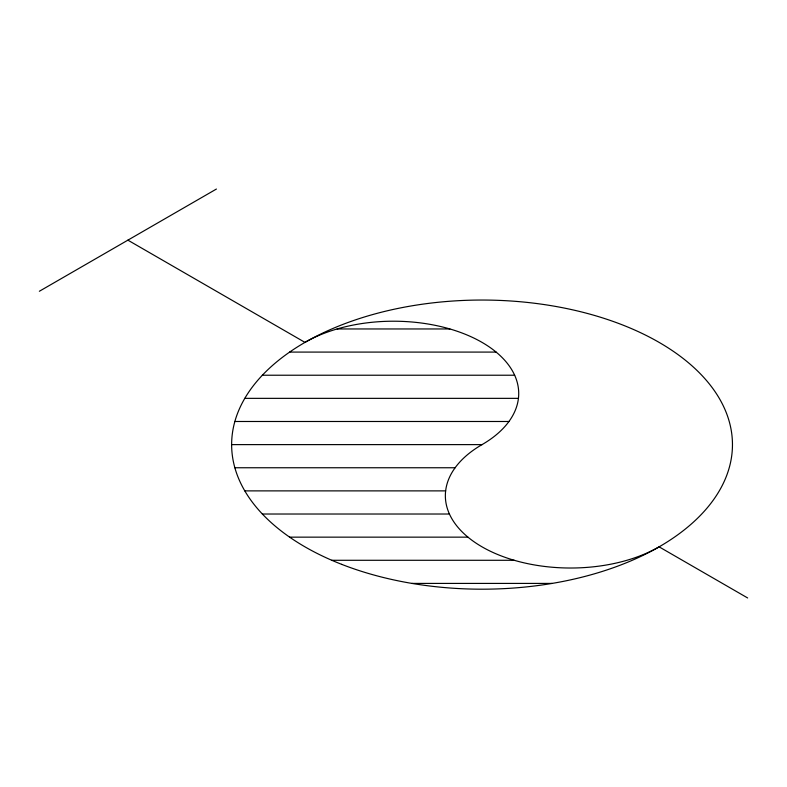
<?xml version="1.0" encoding="UTF-8"?>
<svg xmlns="http://www.w3.org/2000/svg" width="787" height="787" viewBox="0 0 787 787"><rect width="100%" height="100%" fill="white"/><g stroke="black" fill="none" stroke-linecap="round" stroke-linejoin="round"><path stroke-width="1.18" d="M39.35 291.269L216.425 189.037M337.121 328.956L449.879 328.956M289.616 352.084L496.125 352.084M262.346 375.222L514.639 375.222M244.787 398.35L518.426 398.35M234.841 421.488L508.953 421.488M231.614 444.616L482.038 444.616A125.212 72.286 0 0 0 482.038 342.384A125.212 72.286 0 0 0 304.962 342.384L127.888 240.153M234.841 467.753L455.122 467.753M244.787 490.881L445.649 490.881M262.356 514.019L449.436 514.019M289.626 537.147L467.95 537.147M331.789 560.285L514.196 560.285M411.926 583.413L552.149 583.413M747.65 597.963L659.112 546.847A125.212 72.286 0 0 1 482.038 546.847A125.212 72.286 0 0 1 482.038 444.616M341.676 564.348A250.423 144.582 0 0 0 731.821 454.935A250.423 144.582 0 0 0 372.615 314.574A250.423 144.582 0 0 0 341.676 564.348"/></g></svg>
